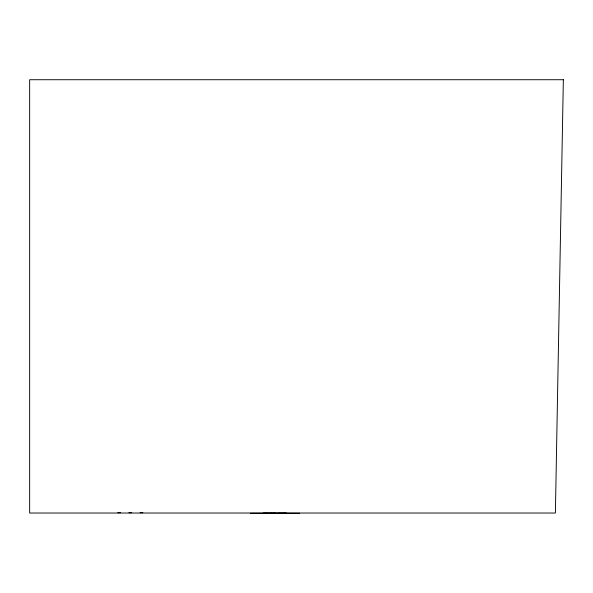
<?xml version="1.0" encoding="UTF-8"?>
<svg xmlns="http://www.w3.org/2000/svg" width="593" height="593" viewBox="0 0 593 593"><rect width="100%" height="100%" fill="white"/><g stroke="black" fill="none" stroke-linecap="round" stroke-linejoin="round"><path stroke-width="0.89" d="M117.762 512.7L120.535 512.7M128.926 512.7L131.698 512.7M140.089 512.7L142.861 512.7M263.136 513.13L265.086 513.13M265.442 513.13L267.265 513.13M267.784 513.13L269.6 513.13M270.149 513.13L271.624 513.13M271.883 513.13L272.513 513.13M273.002 513.13L274.24 513.13M274.411 513.13L276.301 513.13M277.561 513.13L284.418 513.13M284.573 513.13L286.523 513.13M250.335 513.279L299.621 513.279M563.35 79.721L555.389 513.027L29.65 513.027L29.65 79.721L563.35 79.721"/></g></svg>
